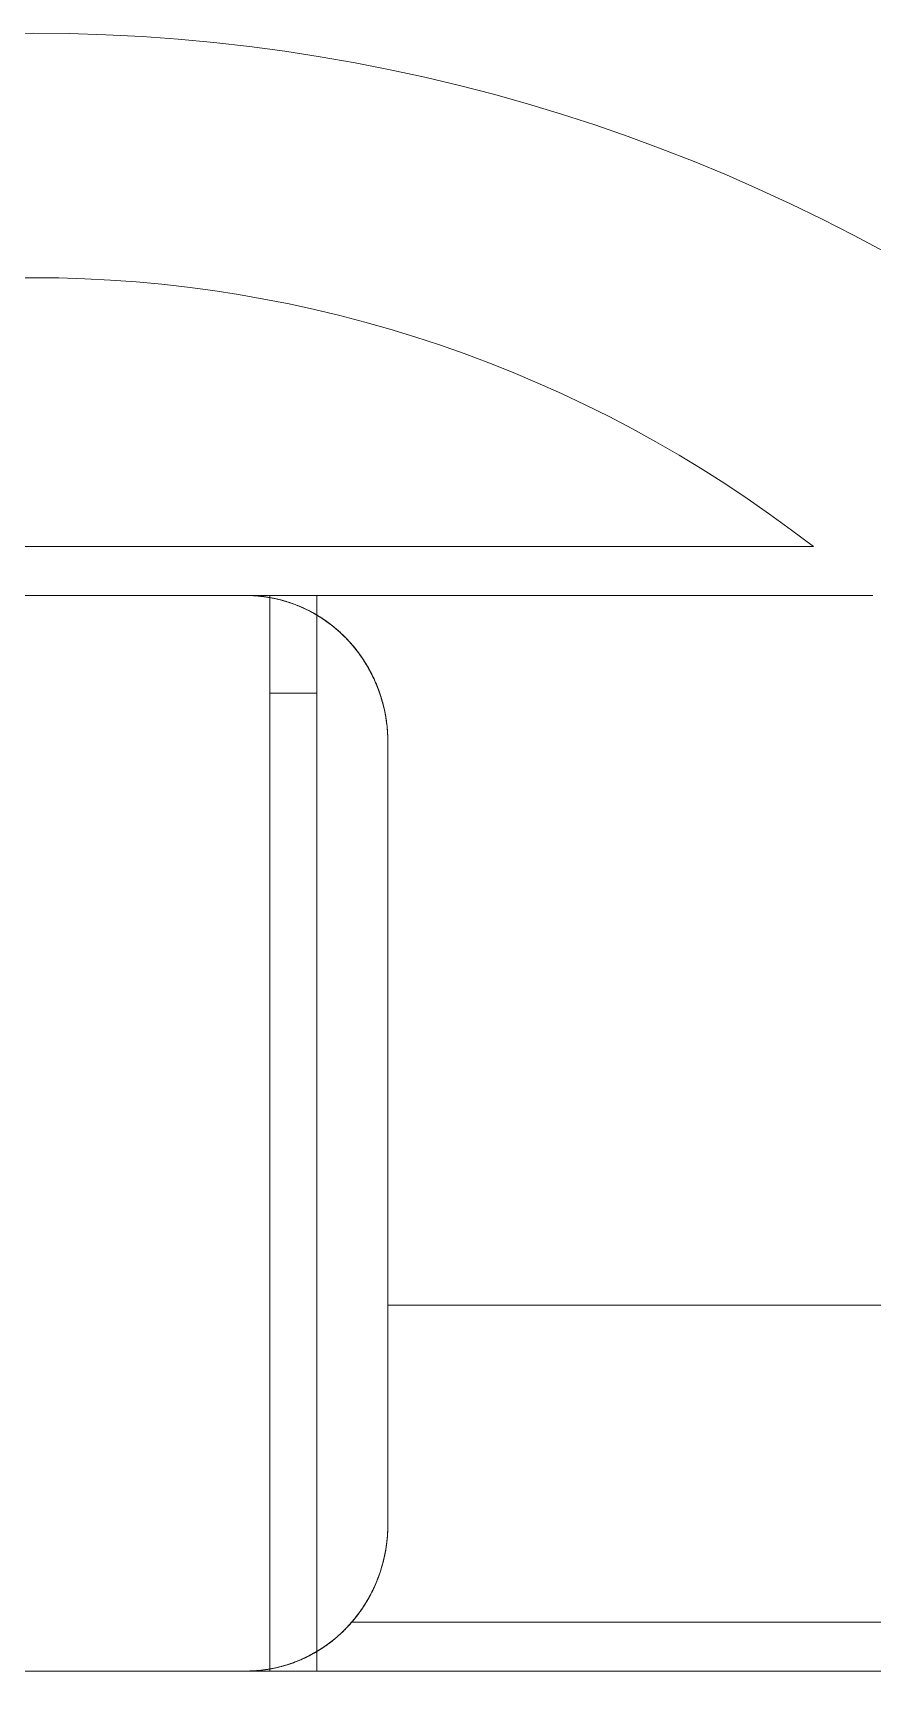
# Model space of a CAD drawing. Header units: millimetres. Extents: x 2680 to 2954, y 1171 to 1387.
# Drawn here: x 2929.35 to 2940.8, y 1281.21 to 1303.89 of the extents above; entities that cross this region are included whole.
import ezdxf

# ---------------------------------------------------------------- set-up
doc = ezdxf.new("R2010")
doc.units = ezdxf.units.MM

msp = doc.modelspace()

# ---------------------------------------------------------------- linework, layer by layer
at = {"color": 7, "linetype": 'Continuous', "lineweight": 15, "extrusion": (-0.253745, -3.38569e-15, 0.967271)}
for p, q in [((2939.986, 1296.892, 69.251), (2918.706, 1296.892, 63.668)), ((2939.986, 1296.892, 69.251), (2918.706, 1296.892, 63.668)), ((2917.896, 1296.225, 63.456), (2932.57, 1296.225, 67.305)), ((2932.247, 1296.225, 67.221), (2926.444, 1296.225, 65.698)), ((2926.444, 1296.225, 65.698), (2932.247, 1296.225, 67.221)), ((2940.795, 1296.225, 69.463), (2932.247, 1296.225, 67.221)), ((2940.795, 1296.225, 69.463), (2932.247, 1296.225, 67.221)), ((2940.795, 1296.225, 69.463), (2932.57, 1296.225, 67.305)), ((2932.57, 1281.558, 67.305), (2932.57, 1296.225, 67.305)), ((2933.215, 1296.225, 67.474), (2940.795, 1296.225, 69.463)), ((2933.215, 1281.558, 67.474), (2933.215, 1296.225, 67.474)), ((2932.57, 1294.892, 67.305), (2932.57, 1281.558, 67.305)), ((2933.215, 1294.892, 67.474), (2932.57, 1294.892, 67.305)), ((2933.215, 1294.892, 67.474), (2933.215, 1281.558, 67.474)), ((2934.182, 1294.225, 67.728), (2934.182, 1283.558, 67.728)), ((2934.182, 1283.558, 67.728), (2934.182, 1294.225, 67.728)), ((2934.182, 1286.549, 67.728), (2934.182, 1294.225, 67.728)), ((2934.182, 1294.225, 67.728), (2934.182, 1286.549, 67.728)), ((2952.83, 1286.549, 72.62), (2934.182, 1286.549, 67.728)), ((2952.83, 1286.549, 72.62), (2934.182, 1286.549, 67.728)), ((2947.079, 1282.225, 71.111), (2933.689, 1282.225, 67.599)), ((2947.079, 1282.225, 71.111), (2933.689, 1282.225, 67.599)), ((2932.57, 1281.558, 67.305), (2911.645, 1281.558, 61.816)), ((2926.444, 1281.558, 65.698), (2932.247, 1281.558, 67.221)), ((2932.247, 1281.558, 67.221), (2926.444, 1281.558, 65.698)), ((2947.047, 1281.558, 71.103), (2932.247, 1281.558, 67.221)), ((2947.047, 1281.558, 71.103), (2932.247, 1281.558, 67.221)), ((2947.047, 1281.558, 71.103), (2932.57, 1281.558, 67.305)), ((2933.215, 1281.558, 67.474), (2932.57, 1281.558, 67.305)), ((2933.215, 1281.558, 67.474), (2947.047, 1281.558, 71.103))]:
    msp.add_line(p, q, dxfattribs=at)
for centre, radius, start, end in [((-1278.225, 2850.335, -679.023), 25.667, 108.9246, 251.0754), ((-1278.225, 2850.335, -679.023), 25.667, 108.9246, 251.0754), ((-1282.225, 2850.335, -679.023), 18.333, 143.1301, 216.8699), ((-1282.225, 2850.335, -679.023), 18.333, 143.1301, 216.8699), ((-1282.225, 2862.002, -679.023), 13.333, 360, 108.9246), ((-1282.225, 2862.002, -679.023), 13.333, 360, 108.9246)]:
    msp.add_arc(centre, radius, start, end, dxfattribs=at)
at = {"color": 7, "linetype": 'Continuous', "lineweight": 15}
for points, knots in [([(2932.247, 1296.225, 67.221), (2932.272, 1296.225, 67.227), (2932.321, 1296.224, 67.24), (2932.395, 1296.22, 67.259), (2932.471, 1296.212, 67.279), (2932.547, 1296.201, 67.299), (2932.624, 1296.187, 67.319), (2932.699, 1296.17, 67.339), (2932.773, 1296.15, 67.359), (2932.846, 1296.127, 67.378), (2932.918, 1296.101, 67.397), (2932.99, 1296.072, 67.415), (2933.06, 1296.04, 67.434), (2933.139, 1296.001, 67.454), (2933.224, 1295.952, 67.477), (2933.315, 1295.894, 67.501), (2933.402, 1295.831, 67.524), (2933.485, 1295.764, 67.545), (2933.562, 1295.693, 67.566), (2933.635, 1295.62, 67.584), (2933.703, 1295.544, 67.602), (2933.766, 1295.465, 67.619), (2933.825, 1295.384, 67.634), (2933.88, 1295.3, 67.649), (2933.929, 1295.214, 67.662), (2933.975, 1295.127, 67.674), (2934.016, 1295.038, 67.684), (2934.052, 1294.947, 67.694), (2934.084, 1294.855, 67.702), (2934.112, 1294.762, 67.71), (2934.135, 1294.668, 67.716), (2934.153, 1294.576, 67.72), (2934.166, 1294.487, 67.724), (2934.175, 1294.399, 67.726), (2934.181, 1294.312, 67.728), (2934.182, 1294.254, 67.728), (2934.182, 1294.225, 67.728)], [0, 0, 0, 0, 0.021586, 0.043186, 0.064769, 0.086981, 0.109212, 0.131423, 0.153021, 0.174637, 0.196236, 0.218492, 0.240766, 0.263024, 0.294928, 0.326836, 0.359413, 0.391994, 0.424574, 0.457186, 0.489774, 0.523271, 0.556792, 0.590293, 0.624563, 0.658833, 0.693364, 0.727895, 0.763149, 0.798404, 0.833869, 0.869334, 0.90193, 0.934527, 0.967263, 1, 1, 1, 1]), ([(2934.182, 1294.225, 67.728), (2934.181, 1294.266, 67.728), (2934.18, 1294.348, 67.728), (2934.168, 1294.47, 67.725), (2934.15, 1294.594, 67.72), (2934.124, 1294.718, 67.713), (2934.089, 1294.842, 67.704), (2934.049, 1294.957, 67.693), (2934.005, 1295.063, 67.682), (2933.959, 1295.16, 67.67), (2933.906, 1295.256, 67.656), (2933.848, 1295.351, 67.64), (2933.782, 1295.445, 67.623), (2933.716, 1295.528, 67.606), (2933.653, 1295.6, 67.589), (2933.593, 1295.662, 67.574), (2933.53, 1295.724, 67.557), (2933.461, 1295.783, 67.539), (2933.389, 1295.84, 67.52), (2933.318, 1295.891, 67.501), (2933.25, 1295.936, 67.484), (2933.185, 1295.975, 67.466), (2933.117, 1296.012, 67.449), (2933.047, 1296.047, 67.43), (2932.974, 1296.079, 67.411), (2932.9, 1296.108, 67.392), (2932.825, 1296.134, 67.372), (2932.749, 1296.157, 67.352), (2932.672, 1296.177, 67.332), (2932.594, 1296.193, 67.311), (2932.514, 1296.206, 67.29), (2932.429, 1296.217, 67.268), (2932.34, 1296.224, 67.245), (2932.278, 1296.224, 67.229), (2932.247, 1296.225, 67.221)], [0, 0, 0, 0, 0.045994, 0.092011, 0.138003, 0.184962, 0.231949, 0.278904, 0.316391, 0.353896, 0.391379, 0.429726, 0.4681, 0.506439, 0.533991, 0.561557, 0.589107, 0.617333, 0.645579, 0.6738, 0.696095, 0.718403, 0.740695, 0.763599, 0.786523, 0.809425, 0.831746, 0.854087, 0.876408, 0.899482, 0.922578, 0.945653, 0.972763, 1, 1, 1, 1]), ([(2934.182, 1294.225, 67.728), (2934.181, 1294.257, 67.728), (2934.181, 1294.322, 67.728), (2934.174, 1294.419, 67.726), (2934.162, 1294.516, 67.723), (2934.146, 1294.613, 67.719), (2934.125, 1294.711, 67.713), (2934.098, 1294.809, 67.706), (2934.067, 1294.907, 67.698), (2934.03, 1295.005, 67.688), (2933.986, 1295.103, 67.677), (2933.937, 1295.201, 67.664), (2933.881, 1295.298, 67.649), (2933.819, 1295.393, 67.633), (2933.75, 1295.487, 67.615), (2933.68, 1295.57, 67.596), (2933.612, 1295.644, 67.578), (2933.546, 1295.708, 67.561), (2933.477, 1295.77, 67.543), (2933.402, 1295.83, 67.524), (2933.324, 1295.888, 67.503), (2933.246, 1295.938, 67.483), (2933.171, 1295.983, 67.463), (2933.099, 1296.022, 67.444), (2933.023, 1296.058, 67.424), (2932.945, 1296.091, 67.404), (2932.864, 1296.121, 67.382), (2932.781, 1296.148, 67.361), (2932.696, 1296.171, 67.338), (2932.609, 1296.19, 67.316), (2932.52, 1296.206, 67.292), (2932.43, 1296.217, 67.269), (2932.338, 1296.224, 67.244), (2932.278, 1296.224, 67.229), (2932.247, 1296.225, 67.221)], [0, 0, 0, 0, 0.035259, 0.070517, 0.105981, 0.141444, 0.17759, 0.213735, 0.250137, 0.286539, 0.324168, 0.361818, 0.399443, 0.438015, 0.476617, 0.515181, 0.544323, 0.573481, 0.602619, 0.632515, 0.662435, 0.692326, 0.716875, 0.74144, 0.765987, 0.791221, 0.816476, 0.841709, 0.867612, 0.893541, 0.919444, 0.946286, 0.973156, 1, 1, 1, 1]), ([(2932.247, 1296.225, 67.221), (2932.275, 1296.225, 67.228), (2932.329, 1296.224, 67.242), (2932.411, 1296.218, 67.263), (2932.493, 1296.209, 67.285), (2932.576, 1296.196, 67.307), (2932.66, 1296.18, 67.329), (2932.741, 1296.159, 67.35), (2932.821, 1296.136, 67.371), (2932.899, 1296.109, 67.391), (2932.976, 1296.078, 67.412), (2933.051, 1296.045, 67.431), (2933.126, 1296.008, 67.451), (2933.198, 1295.968, 67.47), (2933.267, 1295.925, 67.488), (2933.334, 1295.881, 67.506), (2933.398, 1295.833, 67.522), (2933.461, 1295.783, 67.539), (2933.521, 1295.731, 67.555), (2933.587, 1295.669, 67.572), (2933.657, 1295.596, 67.59), (2933.73, 1295.511, 67.61), (2933.798, 1295.423, 67.627), (2933.86, 1295.331, 67.644), (2933.917, 1295.237, 67.659), (2933.967, 1295.143, 67.672), (2934.011, 1295.049, 67.683), (2934.049, 1294.956, 67.693), (2934.082, 1294.861, 67.702), (2934.111, 1294.765, 67.709), (2934.135, 1294.668, 67.716), (2934.154, 1294.569, 67.721), (2934.168, 1294.47, 67.724), (2934.177, 1294.379, 67.727), (2934.181, 1294.298, 67.728), (2934.182, 1294.249, 67.728), (2934.182, 1294.225, 67.728)], [0, 0, 0, 0, 0.024002, 0.048022, 0.072023, 0.096756, 0.121512, 0.146245, 0.170247, 0.194269, 0.218272, 0.242956, 0.267658, 0.292344, 0.316806, 0.341284, 0.365748, 0.390723, 0.415712, 0.440689, 0.476963, 0.513272, 0.549553, 0.586864, 0.624201, 0.661515, 0.696555, 0.731595, 0.766897, 0.802199, 0.838259, 0.874319, 0.910613, 0.946907, 0.973443, 1, 1, 1, 1]), ([(2934.182, 1283.558, 67.728), (2934.182, 1283.639, 67.728), (2934.182, 1283.8, 67.728), (2934.182, 1284.04, 67.728), (2934.182, 1284.261, 67.728), (2934.182, 1284.46, 67.728), (2934.182, 1284.64, 67.728), (2934.182, 1284.818, 67.728), (2934.182, 1285.017, 67.728), (2934.182, 1285.236, 67.728), (2934.182, 1285.475, 67.728), (2934.182, 1285.704, 67.728), (2934.182, 1285.923, 67.728), (2934.182, 1286.133, 67.728), (2934.182, 1286.342, 67.728), (2934.182, 1286.48, 67.728), (2934.182, 1286.549, 67.728)], [0, 0, 0, 0, 0.079036, 0.158079, 0.237115, 0.29651, 0.355904, 0.415068, 0.474232, 0.554262, 0.634298, 0.714327, 0.785706, 0.857083, 0.928541, 1, 1, 1, 1]), ([(2934.182, 1286.549, 67.728), (2934.182, 1286.464, 67.728), (2934.182, 1286.294, 67.728), (2934.182, 1286.036, 67.728), (2934.182, 1285.776, 67.728), (2934.182, 1285.515, 67.728), (2934.182, 1285.251, 67.728), (2934.182, 1284.997, 67.728), (2934.182, 1284.751, 67.728), (2934.182, 1284.514, 67.728), (2934.182, 1284.277, 67.728), (2934.182, 1284.038, 67.728), (2934.182, 1283.798, 67.728), (2934.182, 1283.638, 67.728), (2934.182, 1283.558, 67.728)], [0, 0, 0, 0, 0.087976, 0.175962, 0.263938, 0.352253, 0.440578, 0.528894, 0.607289, 0.685691, 0.764086, 0.842722, 0.921364, 1, 1, 1, 1]), ([(2932.247, 1281.558, 67.221), (2932.283, 1281.559, 67.23), (2932.355, 1281.56, 67.249), (2932.463, 1281.57, 67.277), (2932.571, 1281.585, 67.306), (2932.679, 1281.608, 67.334), (2932.787, 1281.636, 67.362), (2932.892, 1281.671, 67.39), (2932.994, 1281.712, 67.416), (2933.092, 1281.758, 67.442), (2933.189, 1281.81, 67.468), (2933.284, 1281.868, 67.492), (2933.376, 1281.932, 67.517), (2933.464, 1282.001, 67.54), (2933.546, 1282.075, 67.561), (2933.625, 1282.152, 67.582), (2933.699, 1282.235, 67.601), (2933.77, 1282.322, 67.62), (2933.836, 1282.415, 67.637), (2933.896, 1282.51, 67.653), (2933.951, 1282.608, 67.667), (2933.999, 1282.708, 67.68), (2934.043, 1282.811, 67.692), (2934.081, 1282.918, 67.702), (2934.114, 1283.028, 67.71), (2934.139, 1283.137, 67.717), (2934.159, 1283.243, 67.722), (2934.172, 1283.347, 67.725), (2934.18, 1283.452, 67.728), (2934.181, 1283.523, 67.728), (2934.182, 1283.558, 67.728)], [0, 0, 0, 0, 0.035566, 0.071159, 0.106726, 0.143325, 0.179955, 0.216554, 0.25212, 0.287713, 0.323279, 0.359877, 0.396505, 0.433104, 0.468676, 0.504276, 0.539849, 0.576457, 0.613095, 0.649703, 0.685242, 0.720808, 0.756348, 0.792922, 0.829527, 0.866101, 0.899392, 0.932682, 0.966341, 1, 1, 1, 1]), ([(2934.182, 1283.558, 67.728), (2934.181, 1283.521, 67.728), (2934.18, 1283.447, 67.728), (2934.171, 1283.335, 67.725), (2934.156, 1283.224, 67.721), (2934.134, 1283.112, 67.716), (2934.106, 1283.001, 67.708), (2934.073, 1282.893, 67.699), (2934.034, 1282.788, 67.689), (2933.99, 1282.686, 67.678), (2933.939, 1282.586, 67.664), (2933.883, 1282.489, 67.65), (2933.821, 1282.394, 67.634), (2933.755, 1282.303, 67.616), (2933.684, 1282.218, 67.598), (2933.61, 1282.137, 67.578), (2933.53, 1282.06, 67.557), (2933.446, 1281.987, 67.535), (2933.357, 1281.918, 67.512), (2933.265, 1281.856, 67.487), (2933.17, 1281.799, 67.463), (2933.074, 1281.749, 67.437), (2932.974, 1281.704, 67.411), (2932.871, 1281.664, 67.384), (2932.765, 1281.63, 67.356), (2932.66, 1281.603, 67.329), (2932.556, 1281.583, 67.302), (2932.454, 1281.569, 67.275), (2932.351, 1281.56, 67.248), (2932.282, 1281.559, 67.23), (2932.247, 1281.558, 67.221)], [0, 0, 0, 0, 0.035444, 0.070916, 0.10636, 0.142836, 0.179341, 0.215817, 0.25126, 0.286731, 0.322174, 0.358643, 0.395142, 0.431612, 0.467117, 0.502651, 0.538156, 0.574691, 0.611255, 0.647789, 0.683343, 0.718924, 0.754477, 0.791062, 0.827677, 0.864261, 0.898006, 0.93175, 0.965875, 1, 1, 1, 1]), ([(2934.182, 1283.558, 67.728), (2934.182, 1283.531, 67.728), (2934.181, 1283.475, 67.728), (2934.176, 1283.392, 67.726), (2934.168, 1283.31, 67.724), (2934.156, 1283.227, 67.721), (2934.141, 1283.144, 67.717), (2934.122, 1283.061, 67.712), (2934.099, 1282.978, 67.706), (2934.074, 1282.898, 67.7), (2934.046, 1282.82, 67.692), (2934.015, 1282.744, 67.684), (2933.981, 1282.669, 67.675), (2933.943, 1282.595, 67.666), (2933.903, 1282.522, 67.655), (2933.859, 1282.451, 67.643), (2933.812, 1282.381, 67.631), (2933.756, 1282.305, 67.616), (2933.714, 1282.254, 67.605), (2933.689, 1282.225, 67.599)], [0, 0, 0, 0, 0.056477, 0.112955, 0.169831, 0.226708, 0.284837, 0.342965, 0.401523, 0.46008, 0.516555, 0.573031, 0.629893, 0.686754, 0.744824, 0.802895, 0.861378, 0.919862, 1, 1, 1, 1]), ([(2933.689, 1282.225, 67.599), (2933.707, 1282.246, 67.603), (2933.742, 1282.287, 67.613), (2933.792, 1282.353, 67.626), (2933.839, 1282.42, 67.638), (2933.884, 1282.491, 67.65), (2933.926, 1282.563, 67.661), (2933.966, 1282.638, 67.671), (2934.003, 1282.716, 67.681), (2934.036, 1282.794, 67.69), (2934.065, 1282.872, 67.697), (2934.091, 1282.951, 67.704), (2934.114, 1283.032, 67.71), (2934.134, 1283.114, 67.716), (2934.151, 1283.198, 67.72), (2934.164, 1283.283, 67.723), (2934.174, 1283.369, 67.726), (2934.181, 1283.461, 67.728), (2934.181, 1283.524, 67.728), (2934.182, 1283.558, 67.728)], [0, 0, 0, 0, 0.057085, 0.114171, 0.171645, 0.229121, 0.287832, 0.346544, 0.405686, 0.464828, 0.521916, 0.579003, 0.636493, 0.693984, 0.752755, 0.811525, 0.870743, 0.929961, 1, 1, 1, 1]), ([(2933.689, 1282.225, 67.599), (2933.671, 1282.204, 67.594), (2933.634, 1282.163, 67.584), (2933.576, 1282.104, 67.569), (2933.516, 1282.047, 67.553), (2933.452, 1281.993, 67.537), (2933.386, 1281.941, 67.519), (2933.318, 1281.891, 67.501), (2933.247, 1281.845, 67.483), (2933.174, 1281.802, 67.464), (2933.101, 1281.763, 67.445), (2933.028, 1281.727, 67.425), (2932.952, 1281.695, 67.405), (2932.875, 1281.666, 67.385), (2932.796, 1281.64, 67.364), (2932.715, 1281.617, 67.343), (2932.633, 1281.598, 67.322), (2932.553, 1281.583, 67.301), (2932.475, 1281.572, 67.28), (2932.399, 1281.564, 67.26), (2932.324, 1281.559, 67.241), (2932.273, 1281.559, 67.227), (2932.247, 1281.558, 67.221)], [0, 0, 0, 0, 0.049924, 0.099848, 0.15012, 0.200391, 0.251755, 0.30312, 0.354863, 0.406607, 0.456531, 0.506455, 0.556727, 0.606999, 0.658364, 0.709731, 0.761475, 0.813219, 0.859739, 0.906434, 0.953129, 1, 1, 1, 1]), ([(2932.247, 1281.558, 67.221), (2932.274, 1281.559, 67.228), (2932.329, 1281.559, 67.242), (2932.41, 1281.565, 67.263), (2932.491, 1281.574, 67.285), (2932.573, 1281.586, 67.306), (2932.654, 1281.602, 67.327), (2932.736, 1281.622, 67.349), (2932.816, 1281.646, 67.37), (2932.895, 1281.673, 67.391), (2932.972, 1281.703, 67.411), (2933.047, 1281.736, 67.43), (2933.121, 1281.773, 67.45), (2933.193, 1281.813, 67.469), (2933.265, 1281.857, 67.488), (2933.335, 1281.904, 67.506), (2933.404, 1281.954, 67.524), (2933.468, 1282.006, 67.541), (2933.528, 1282.058, 67.557), (2933.584, 1282.112, 67.571), (2933.638, 1282.167, 67.585), (2933.672, 1282.206, 67.594), (2933.689, 1282.225, 67.599)], [0, 0, 0, 0, 0.049925, 0.099851, 0.150123, 0.200395, 0.251761, 0.303127, 0.35487, 0.406614, 0.456539, 0.506465, 0.556738, 0.607012, 0.658379, 0.709748, 0.761494, 0.81324, 0.859755, 0.906445, 0.953134, 1, 1, 1, 1])]:
    msp.add_open_spline(points, degree=3, knots=knots, dxfattribs=at)

doc.saveas('drawing.dxf')
